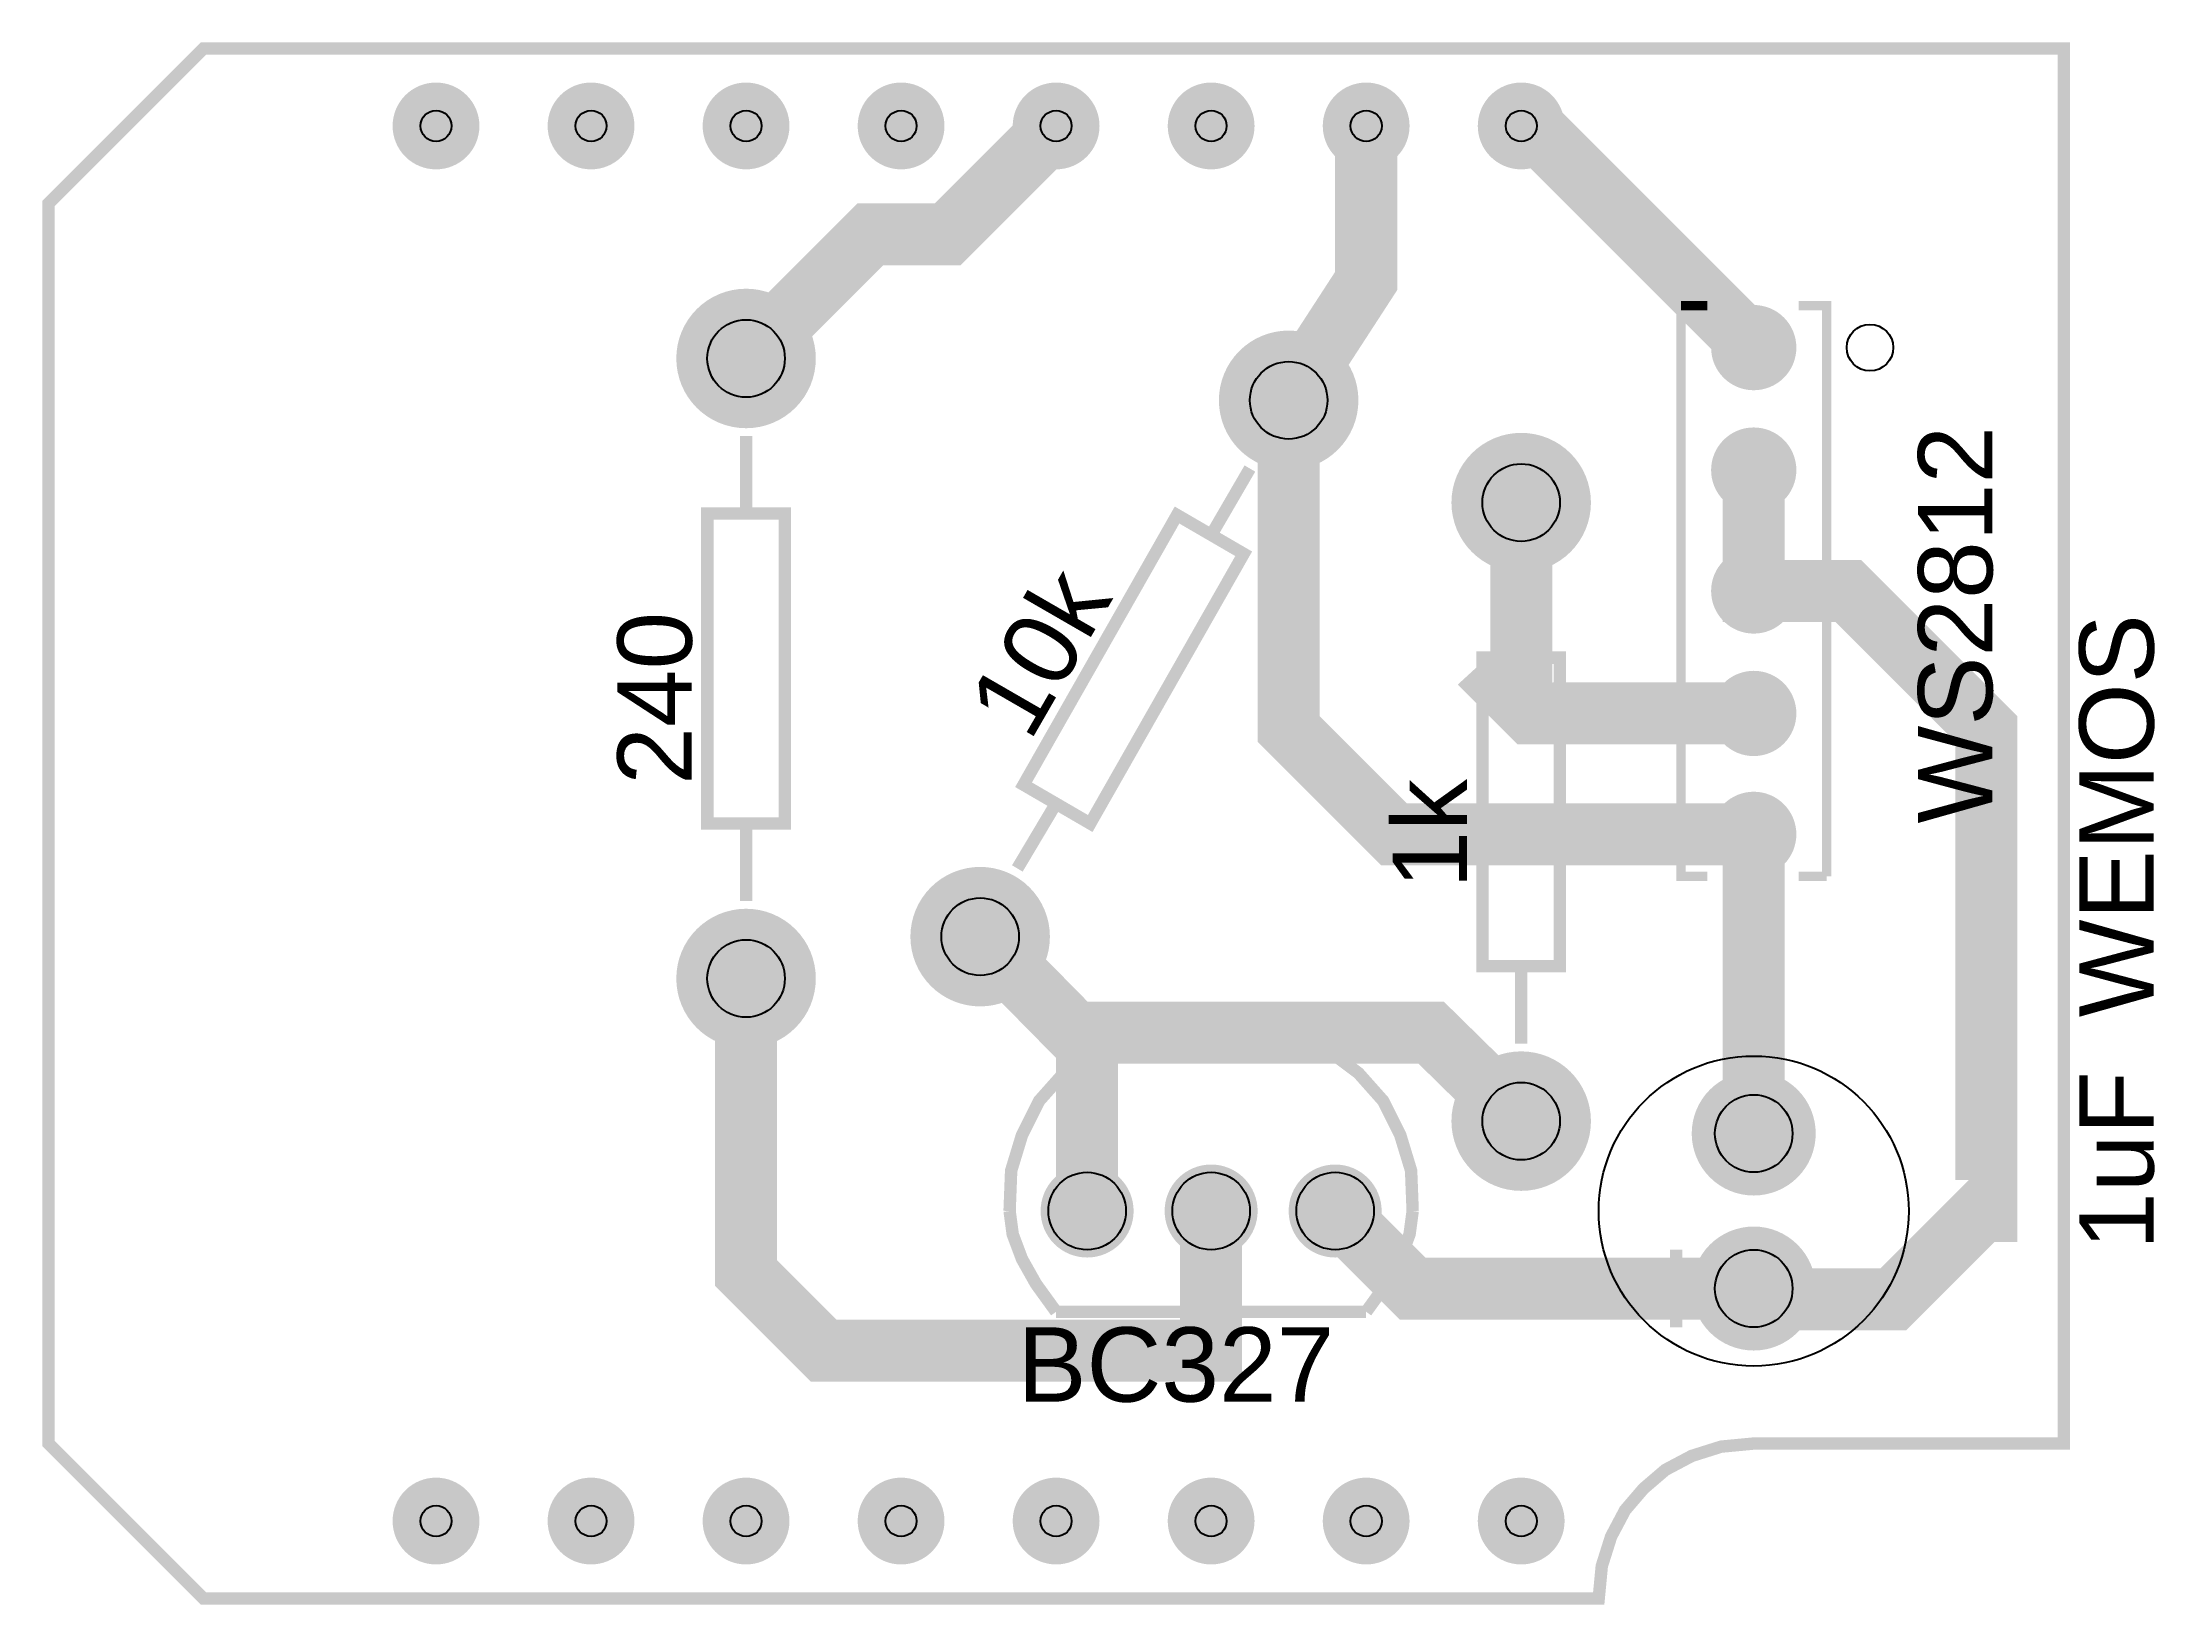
# Model space of a CAD drawing. Header units: inches. Extents: x -0.68 to 0.68, y -0.5 to 0.5.
import ezdxf

# ---------------------------------------------------------------- set-up
doc = ezdxf.new("R2010")
doc.units = ezdxf.units.IN
doc.layers.get('0').update_dxf_attribs({"linetype": 'CONTINUOUS'})

# ---------------------------------------------------------------- blocks, each defined once
blk = doc.blocks.new('EPAD')
at = {"const_width": 0.5}
blk.add_lwpolyline([(-0.25, 0, 1), (0.25, 0, 1)], format="xyb", close=True, dxfattribs=at)

msp = doc.modelspace()

# ---------------------------------------------------------------- linework, layer by layer
for points, const_width in [([(-0.58, 0.5), (-0.68, 0.4)], 0.008), ([(0.32, -0.5), (0.322, -0.479), (0.328, -0.46), (0.337, -0.443), (0.349, -0.429), (0.363, -0.417), (0.38, -0.408), (0.399, -0.402), (0.42, -0.4), (0.62, -0.4), (0.62, 0.5), (-0.58, 0.5), (-0.68, 0.4), (-0.68, -0.4), (-0.58, -0.5), (0.32, -0.5)], 0.008), ([(0.62, -0.4), (0.62, 0.5), (-0.58, 0.5)], 0.008), ([(-0.23, 0.3), (-0.15, 0.38), (-0.1, 0.38), (-0.03, 0.45)], 0.04), ([(0.42, -0.007), (0.188, -0.007), (0.12, 0.061), (0.12, 0.273), (0.17, 0.35), (0.17, 0.45)], 0.04), ([(0.42, 0.307), (0.277, 0.45), (0.27, 0.45)], 0.04), ([(-0.68, 0.4), (-0.68, -0.4)], 0.008), ([(0.373, 0.334), (0.373, -0.034), (0.39, -0.034)], 0.006), ([(0.39, 0.334), (0.373, 0.334)], 0.006), ([(0.467, -0.034), (0.467, 0.334), (0.449, 0.334)], 0.006), ([(-0.23, 0.25), (-0.23, 0.2)], 0.008), ([(0.42, 0.228), (0.42, 0.15), (0.481, 0.15), (0.57, 0.061), (0.57, -0.25), (0.567, -0.25), (0.51, -0.307), (0.427, -0.307), (0.42, -0.3)], 0.04), ([(0.095, 0.229), (0.07, 0.186)], 0.008), ([(0.42, 0.071), (0.276, 0.071), (0.258, 0.089), (0.27, 0.1), (0.27, 0.207)], 0.04), ([(-0.255, 0), (-0.205, 0), (-0.205, 0.2), (-0.255, 0.2), (-0.255, 0)], 0.008), ([(0.048, 0.199), (-0.051, 0.025), (-0.008, 0), (0.091, 0.174), (0.048, 0.199)], 0.008), ([(0.27, 0.157), (0.27, 0.107)], 0.008), ([(0.245, -0.092), (0.295, -0.092), (0.295, 0.107), (0.245, 0.107), (0.245, -0.092)], 0.008), ([(-0.03, 0.013), (-0.055, -0.029)], 0.008), ([(-0.23, 0), (-0.23, -0.05)], 0.008), ([(0.42, -0.007), (0.42, -0.2)], 0.04), ([(0.449, -0.034), (0.467, -0.034)], 0.006), ([(0.27, -0.192), (0.212, -0.135), (-0.018, -0.135), (-0.079, -0.073)], 0.04), ([(0.07, -0.25), (0.07, -0.34), (-0.18, -0.34), (-0.23, -0.29), (-0.23, -0.1)], 0.04), ([(0.27, -0.092), (0.27, -0.142)], 0.008), ([(-0.06, -0.25), (-0.059, -0.224), (-0.052, -0.201), (-0.041, -0.179), (-0.025, -0.161), (-0.005, -0.146), (0.017, -0.135), (0.043, -0.127), (0.07, -0.125)], 0.008), ([(-0.01, -0.25), (-0.01, -0.143), (-0.018, -0.135)], 0.04), ([(0.2, -0.25), (0.199, -0.224), (0.192, -0.201), (0.181, -0.179), (0.165, -0.161), (0.145, -0.146), (0.123, -0.135), (0.097, -0.127), (0.07, -0.125)], 0.008), ([(0.42, -0.3), (0.2, -0.3), (0.15, -0.25)], 0.04), ([(-0.06, -0.25), (-0.058, -0.265), (-0.052, -0.281), (-0.043, -0.297), (-0.03, -0.315)], 0.008), ([(0.2, -0.25), (0.198, -0.265), (0.192, -0.281), (0.183, -0.297), (0.17, -0.315)], 0.008), ([(0.37, -0.325), (0.37, -0.275)], 0.008), ([(0.345, -0.3), (0.395, -0.3)], 0.008), ([(-0.03, -0.315), (0.17, -0.315)], 0.008), ([(-0.68, -0.4), (-0.58, -0.5)], 0.008), ([(0.62, -0.4), (0.42, -0.4), (0.399, -0.402), (0.38, -0.408), (0.363, -0.417), (0.349, -0.429), (0.337, -0.443), (0.328, -0.46), (0.322, -0.479), (0.32, -0.5)], 0.008), ([(-0.58, -0.5), (0.32, -0.5)], 0.008)]:
    msp.add_lwpolyline(points, dxfattribs=dict(const_width=const_width))
for centre, radius in [((-0.43, 0.45), 0.01), ((-0.33, 0.45), 0.01), ((-0.23, 0.45), 0.01), ((-0.13, 0.45), 0.01), ((-0.03, 0.45), 0.01), ((0.07, 0.45), 0.01), ((0.17, 0.45), 0.01), ((0.27, 0.45), 0.01), ((-0.23, 0.3), 0.025), ((0.12, 0.273), 0.025), ((0.27, 0.207), 0.025), ((-0.079, -0.073), 0.025), ((-0.23, -0.1), 0.025), ((0.27, -0.192), 0.025), ((0.42, -0.2), 0.025), ((-0.01, -0.25), 0.025), ((0.07, -0.25), 0.025), ((0.15, -0.25), 0.025), ((0.42, -0.3), 0.025), ((-0.43, -0.45), 0.01), ((-0.33, -0.45), 0.01), ((-0.23, -0.45), 0.01), ((-0.13, -0.45), 0.01), ((-0.03, -0.45), 0.01), ((0.07, -0.45), 0.01), ((0.17, -0.45), 0.01), ((0.27, -0.45), 0.01)]:
    msp.add_circle(centre, radius)
at = {"layer": '12632256'}
for centre, radius in [((0.495, 0.307), 0.015), ((0.42, -0.25), 0.1)]:
    msp.add_circle(centre, radius, dxfattribs=at)

# ---------------------------------------------------------------- block references
for p, xscale, yscale in [((-0.43, 0.45), 0.056, 0.056), ((-0.33, 0.45), 0.056, 0.056), ((-0.23, 0.45), 0.056, 0.056), ((-0.13, 0.45), 0.056, 0.056), ((-0.03, 0.45), 0.056, 0.056), ((0.07, 0.45), 0.056, 0.056), ((0.17, 0.45), 0.056, 0.056), ((0.27, 0.45), 0.056, 0.056), ((-0.23, 0.3), 0.09, 0.09), ((0.42, 0.307), 0.055, 0.055), ((0.42, 0.307), 0.055, 0.055), ((0.12, 0.273), 0.09, 0.09), ((0.27, 0.207), 0.09, 0.09), ((0.42, 0.228), 0.055, 0.055), ((0.42, 0.228), 0.055, 0.055), ((0.42, 0.15), 0.055, 0.055), ((0.42, 0.15), 0.055, 0.055), ((0.42, 0.071), 0.055, 0.055), ((0.42, 0.071), 0.055, 0.055), ((0.42, -0.007), 0.055, 0.055), ((0.42, -0.007), 0.055, 0.055), ((-0.079, -0.073), 0.09, 0.09), ((-0.23, -0.1), 0.09, 0.09), ((0.27, -0.192), 0.09, 0.09), ((0.42, -0.2), 0.08, 0.08), ((-0.01, -0.25), 0.06, 0.06), ((0.07, -0.25), 0.06, 0.06), ((0.15, -0.25), 0.06, 0.06), ((0.42, -0.3), 0.08, 0.08), ((-0.43, -0.45), 0.056, 0.056), ((-0.33, -0.45), 0.056, 0.056), ((-0.23, -0.45), 0.056, 0.056), ((-0.13, -0.45), 0.056, 0.056), ((-0.03, -0.45), 0.056, 0.056), ((0.07, -0.45), 0.056, 0.056), ((0.17, -0.45), 0.056, 0.056), ((0.27, -0.45), 0.056, 0.056)]:
    msp.add_blockref('EPAD', p, dxfattribs=dict(xscale=xscale, yscale=yscale))

# ---------------------------------------------------------------- texts
at = {"layer": '12632256', "width": 1.041667}
for s, rotation, p in [('WS2812', 90, (0.574, 0)), ('10k', 60, (-0.047, 0.052)), ('240', 90, (-0.265, 0.025)), ('WEMOS', 90, (0.678, -0.125)), ('1k', 90, (0.235, -0.042)), ('1uF', 90, (0.678, -0.275))]:
    msp.add_text(s, height=0.048, rotation=rotation, dxfattribs=at).set_placement(p)
msp.add_text('BC327', height=0.048, dxfattribs=at).set_placement((-0.055, -0.373))

doc.saveas('drawing.dxf')
